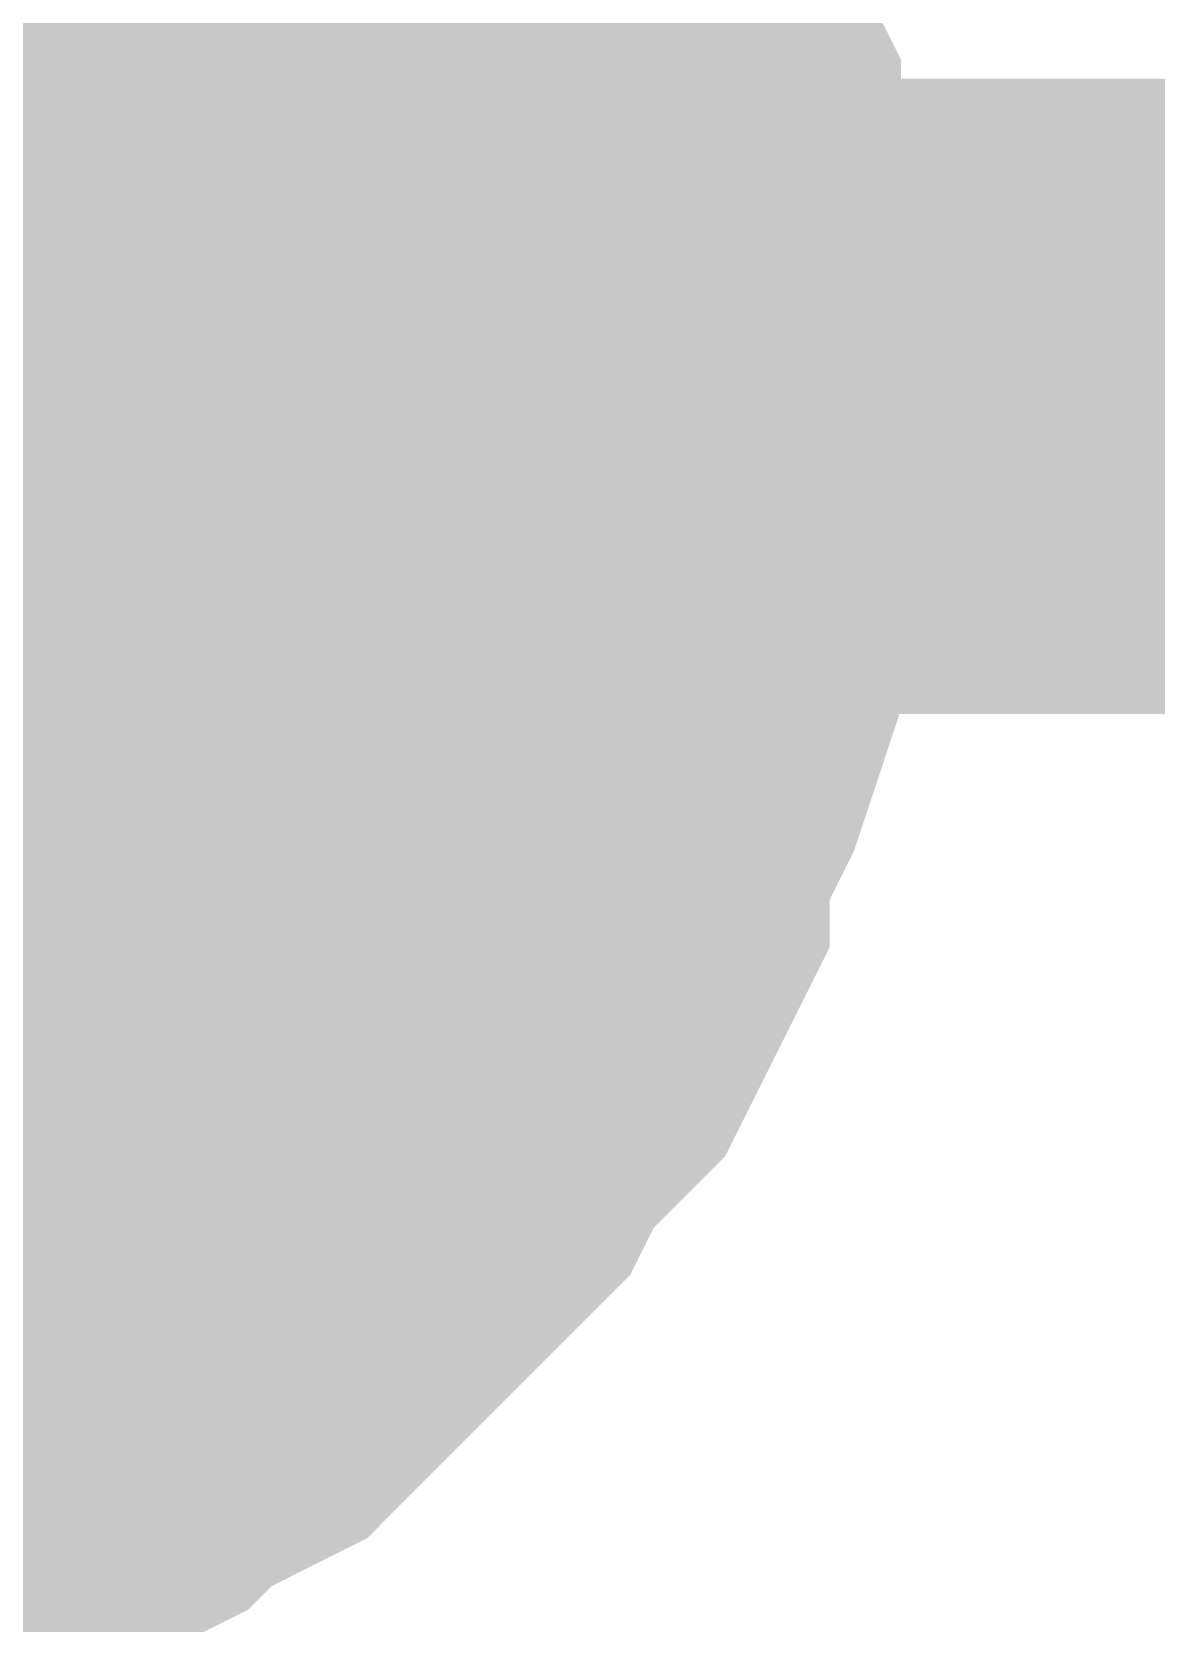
# Model space of a CAD drawing. Header units: inches. Extents: x 0 to 22.3, y 0 to 15.7.
# Drawn here: x 1.10944 to 1.13033, y 4.27749 to 4.30703 of the extents above; entities that cross this region are included whole.
import ezdxf

# ---------------------------------------------------------------- set-up
doc = ezdxf.new("R2010")
doc.units = ezdxf.units.IN
doc.header["$MEASUREMENT"] = 0
doc.layers.add('Sheet', color=255, linetype='Continuous')

msp = doc.modelspace()

# ---------------------------------------------------------------- linework, layer by layer
at = {"layer": 'Sheet'}
msp.add_lwpolyline([(1.09, 4.3, 0.02, 0.02, 1), (1.11, 4.3, 0.02, 0.02, 1)], format="xyseb", close=True, dxfattribs=at)
for points in [[(1.115707, 4.31308, 0.0118, 0.0118, 0), (1.116149, 4.312196, 0.0118, 0.0118, 0), (1.116591, 4.311312, 0.0118, 0.0118, 0), (1.117475, 4.310428, 0.0118, 0.0118, 0), (1.117917, 4.309986, 0.0118, 0.0118, 0), (1.118359, 4.309102, 0.0118, 0.0118, 0), (1.118359, 4.308218, 0.0118, 0.0118, 0), (1.118802, 4.307334, 0.0118, 0.0118, 0), (1.119244, 4.306008, 0.0118, 0.0118, 0), (1.119686, 4.305124, 0.0118, 0.0118, 0), (1.119686, 4.30424, 0.0118, 0.0118, 0), (1.119686, 4.303356, 0.0118, 0.0118, 0), (1.120128, 4.302472, 0.0118, 0.0118, 0), (1.120128, 4.301146, 0.0118, 0.0118, 0), (1.120128, 4.300262, 0.0118, 0.0118, 0)], [(1.115707, 4.31308, 0.0118, 0.0118, 0), (1.116149, 4.312196, 0.0118, 0.0118, 0), (1.116591, 4.311312, 0.0118, 0.0118, 0), (1.117475, 4.310428, 0.0118, 0.0118, 0), (1.117917, 4.309986, 0.0118, 0.0118, 0), (1.118359, 4.309102, 0.0118, 0.0118, 0), (1.118359, 4.308218, 0.0118, 0.0118, 0), (1.118802, 4.307334, 0.0118, 0.0118, 0), (1.119244, 4.306008, 0.0118, 0.0118, 0), (1.119686, 4.305124, 0.0118, 0.0118, 0), (1.119686, 4.30424, 0.0118, 0.0118, 0), (1.119686, 4.303356, 0.0118, 0.0118, 0), (1.120128, 4.302472, 0.0118, 0.0118, 0), (1.120128, 4.301146, 0.0118, 0.0118, 0), (1.120128, 4.300262, 0.0118, 0.0118, 0)], [(1.115707, 4.31308, 0.0118, 0.0118, 0), (1.116149, 4.312196, 0.0118, 0.0118, 0), (1.116591, 4.311312, 0.0118, 0.0118, 0), (1.117475, 4.310428, 0.0118, 0.0118, 0), (1.117917, 4.309986, 0.0118, 0.0118, 0), (1.118359, 4.309102, 0.0118, 0.0118, 0), (1.118359, 4.308218, 0.0118, 0.0118, 0), (1.118802, 4.307334, 0.0118, 0.0118, 0), (1.119244, 4.306008, 0.0118, 0.0118, 0), (1.119686, 4.305124, 0.0118, 0.0118, 0), (1.119686, 4.30424, 0.0118, 0.0118, 0), (1.119686, 4.303356, 0.0118, 0.0118, 0), (1.120128, 4.302472, 0.0118, 0.0118, 0), (1.120128, 4.301146, 0.0118, 0.0118, 0), (1.120128, 4.300262, 0.0118, 0.0118, 0)], [(1.115707, 4.31308, 0.0118, 0.0118, 0), (1.116149, 4.312196, 0.0118, 0.0118, 0), (1.116591, 4.311312, 0.0118, 0.0118, 0), (1.117475, 4.310428, 0.0118, 0.0118, 0), (1.117917, 4.309986, 0.0118, 0.0118, 0), (1.118359, 4.309102, 0.0118, 0.0118, 0), (1.118359, 4.308218, 0.0118, 0.0118, 0), (1.118802, 4.307334, 0.0118, 0.0118, 0), (1.119244, 4.306008, 0.0118, 0.0118, 0), (1.119686, 4.305124, 0.0118, 0.0118, 0), (1.119686, 4.30424, 0.0118, 0.0118, 0), (1.119686, 4.303356, 0.0118, 0.0118, 0), (1.120128, 4.302472, 0.0118, 0.0118, 0), (1.120128, 4.301146, 0.0118, 0.0118, 0), (1.120128, 4.300262, 0.0118, 0.0118, 0)], [(1.115707, 4.31308, 0.0118, 0.0118, 0), (1.116149, 4.312196, 0.0118, 0.0118, 0), (1.116591, 4.311312, 0.0118, 0.0118, 0), (1.117475, 4.310428, 0.0118, 0.0118, 0), (1.117917, 4.309986, 0.0118, 0.0118, 0), (1.118359, 4.309102, 0.0118, 0.0118, 0), (1.118359, 4.308218, 0.0118, 0.0118, 0), (1.118802, 4.307334, 0.0118, 0.0118, 0), (1.119244, 4.306008, 0.0118, 0.0118, 0), (1.119686, 4.305124, 0.0118, 0.0118, 0), (1.119686, 4.30424, 0.0118, 0.0118, 0), (1.119686, 4.303356, 0.0118, 0.0118, 0), (1.120128, 4.302472, 0.0118, 0.0118, 0), (1.120128, 4.301146, 0.0118, 0.0118, 0), (1.120128, 4.300262, 0.0118, 0.0118, 0)], [(1.115707, 4.31308, 0.0118, 0.0118, 0), (1.116149, 4.312196, 0.0118, 0.0118, 0), (1.116591, 4.311312, 0.0118, 0.0118, 0), (1.117475, 4.310428, 0.0118, 0.0118, 0), (1.117917, 4.309986, 0.0118, 0.0118, 0), (1.118359, 4.309102, 0.0118, 0.0118, 0), (1.118359, 4.308218, 0.0118, 0.0118, 0), (1.118802, 4.307334, 0.0118, 0.0118, 0), (1.119244, 4.306008, 0.0118, 0.0118, 0), (1.119686, 4.305124, 0.0118, 0.0118, 0), (1.119686, 4.30424, 0.0118, 0.0118, 0), (1.119686, 4.303356, 0.0118, 0.0118, 0), (1.120128, 4.302472, 0.0118, 0.0118, 0), (1.120128, 4.301146, 0.0118, 0.0118, 0), (1.120128, 4.300262, 0.0118, 0.0118, 0)], [(1.115707, 4.31308, 0.0118, 0.0118, 0), (1.116149, 4.312196, 0.0118, 0.0118, 0), (1.116591, 4.311312, 0.0118, 0.0118, 0), (1.117475, 4.310428, 0.0118, 0.0118, 0), (1.117917, 4.309986, 0.0118, 0.0118, 0), (1.118359, 4.309102, 0.0118, 0.0118, 0), (1.118359, 4.308218, 0.0118, 0.0118, 0), (1.118802, 4.307334, 0.0118, 0.0118, 0), (1.119244, 4.306008, 0.0118, 0.0118, 0), (1.119686, 4.305124, 0.0118, 0.0118, 0), (1.119686, 4.30424, 0.0118, 0.0118, 0), (1.119686, 4.303356, 0.0118, 0.0118, 0), (1.120128, 4.302472, 0.0118, 0.0118, 0), (1.120128, 4.301146, 0.0118, 0.0118, 0), (1.120128, 4.300262, 0.0118, 0.0118, 0)], [(1.118359, 4.309102, 0.0039, 0.0039, 0), (1.118359, 4.308218, 0.0039, 0.0039, 0), (1.118802, 4.307334, 0.0039, 0.0039, 0), (1.119244, 4.306008, 0.0039, 0.0039, 0), (1.119686, 4.305124, 0.0039, 0.0039, 0), (1.119686, 4.30424, 0.0039, 0.0039, 0), (1.119686, 4.303356, 0.0039, 0.0039, 0), (1.120128, 4.302472, 0.0039, 0.0039, 0), (1.120128, 4.301146, 0.0039, 0.0039, 0), (1.120128, 4.300262, 0.0039, 0.0039, 0)], [(1.118359, 4.309102, 0.0039, 0.0039, 0), (1.118359, 4.308218, 0.0039, 0.0039, 0), (1.118802, 4.307334, 0.0039, 0.0039, 0), (1.119244, 4.306008, 0.0039, 0.0039, 0), (1.119686, 4.305124, 0.0039, 0.0039, 0), (1.119686, 4.30424, 0.0039, 0.0039, 0), (1.119686, 4.303356, 0.0039, 0.0039, 0), (1.120128, 4.302472, 0.0039, 0.0039, 0), (1.120128, 4.301146, 0.0039, 0.0039, 0), (1.120128, 4.300262, 0.0039, 0.0039, 0)], [(1.118359, 4.309102, 0.0039, 0.0039, 0), (1.118359, 4.308218, 0.0039, 0.0039, 0), (1.118802, 4.307334, 0.0039, 0.0039, 0), (1.119244, 4.306008, 0.0039, 0.0039, 0), (1.119686, 4.305124, 0.0039, 0.0039, 0), (1.119686, 4.30424, 0.0039, 0.0039, 0), (1.119686, 4.303356, 0.0039, 0.0039, 0), (1.120128, 4.302472, 0.0039, 0.0039, 0), (1.120128, 4.301146, 0.0039, 0.0039, 0), (1.120128, 4.300262, 0.0039, 0.0039, 0)], [(1.118359, 4.309102, 0.0039, 0.0039, 0), (1.118359, 4.308218, 0.0039, 0.0039, 0), (1.118802, 4.307334, 0.0039, 0.0039, 0), (1.119244, 4.306008, 0.0039, 0.0039, 0), (1.119686, 4.305124, 0.0039, 0.0039, 0), (1.119686, 4.30424, 0.0039, 0.0039, 0), (1.119686, 4.303356, 0.0039, 0.0039, 0), (1.120128, 4.302472, 0.0039, 0.0039, 0), (1.120128, 4.301146, 0.0039, 0.0039, 0), (1.120128, 4.300262, 0.0039, 0.0039, 0)], [(1.118359, 4.309102, 0.0039, 0.0039, 0), (1.118359, 4.308218, 0.0039, 0.0039, 0), (1.118802, 4.307334, 0.0039, 0.0039, 0), (1.119244, 4.306008, 0.0039, 0.0039, 0), (1.119686, 4.305124, 0.0039, 0.0039, 0), (1.119686, 4.30424, 0.0039, 0.0039, 0), (1.119686, 4.303356, 0.0039, 0.0039, 0), (1.120128, 4.302472, 0.0039, 0.0039, 0), (1.120128, 4.301146, 0.0039, 0.0039, 0), (1.120128, 4.300262, 0.0039, 0.0039, 0)], [(1.118359, 4.309102, 0.0039, 0.0039, 0), (1.118359, 4.308218, 0.0039, 0.0039, 0), (1.118802, 4.307334, 0.0039, 0.0039, 0), (1.119244, 4.306008, 0.0039, 0.0039, 0), (1.119686, 4.305124, 0.0039, 0.0039, 0), (1.119686, 4.30424, 0.0039, 0.0039, 0), (1.119686, 4.303356, 0.0039, 0.0039, 0), (1.120128, 4.302472, 0.0039, 0.0039, 0), (1.120128, 4.301146, 0.0039, 0.0039, 0), (1.120128, 4.300262, 0.0039, 0.0039, 0)], [(1.118359, 4.309102, 0.0039, 0.0039, 0), (1.118359, 4.308218, 0.0039, 0.0039, 0), (1.118802, 4.307334, 0.0039, 0.0039, 0), (1.119244, 4.306008, 0.0039, 0.0039, 0), (1.119686, 4.305124, 0.0039, 0.0039, 0), (1.119686, 4.30424, 0.0039, 0.0039, 0), (1.119686, 4.303356, 0.0039, 0.0039, 0), (1.120128, 4.302472, 0.0039, 0.0039, 0), (1.120128, 4.301146, 0.0039, 0.0039, 0), (1.120128, 4.300262, 0.0039, 0.0039, 0)], [(8.200272, 3.870191, 0.0118, 0.0118, 0), (8.200272, 3.799913, 0.0118, 0.0118, 0), (7.200379, 3.799913, 0.0118, 0.0118, 0), (6.200044, 3.799913, 0.0118, 0.0118, 0), (5.200151, 3.799913, 0.0118, 0.0118, 0), (4.200258, 3.799913, 0.0118, 0.0118, 0), (3.200365, 3.799913, 0.0118, 0.0118, 0), (2.20003, 3.799913, 0.0118, 0.0118, 0), (1.400381, 3.799913, 0.0118, 0.0118, 0), (1.400381, 4.300262, 0.0118, 0.0118, 0), (1.100236, 4.300262, 0.0118, 0.0118, 0)], [(1.120128, 4.300262, 0.0118, 0.0118, 0), (1.120128, 4.299378, 0.0118, 0.0118, 0), (1.120128, 4.298052, 0.0118, 0.0118, 0), (1.119686, 4.297168, 0.0118, 0.0118, 0), (1.119686, 4.296284, 0.0118, 0.0118, 0), (1.119686, 4.2954, 0.0118, 0.0118, 0), (1.119244, 4.294074, 0.0118, 0.0118, 0), (1.118802, 4.29319, 0.0118, 0.0118, 0), (1.118359, 4.292306, 0.0118, 0.0118, 0), (1.118359, 4.291422, 0.0118, 0.0118, 0), (1.117917, 4.290538, 0.0118, 0.0118, 0), (1.117475, 4.289654, 0.0118, 0.0118, 0), (1.116591, 4.28877, 0.0118, 0.0118, 0), (1.116149, 4.288328, 0.0118, 0.0118, 0), (1.115707, 4.287444, 0.0118, 0.0118, 0), (1.114823, 4.28656, 0.0118, 0.0118, 0), (1.114381, 4.286118, 0.0118, 0.0118, 0), (1.113497, 4.285234, 0.0118, 0.0118, 0), (1.113055, 4.284792, 0.0118, 0.0118, 0), (1.112171, 4.283908, 0.0118, 0.0118, 0), (1.111287, 4.283466, 0.0118, 0.0118, 0), (1.110403, 4.283024, 0.0118, 0.0118, 0), (1.109961, 4.282582, 0.0118, 0.0118, 0), (1.109077, 4.28214, 0.0118, 0.0118, 0), (1.108193, 4.281698, 0.0118, 0.0118, 0), (1.107309, 4.281256, 0.0118, 0.0118, 0), (1.105982, 4.280814, 0.0118, 0.0118, 0), (1.105098, 4.280372, 0.0118, 0.0118, 0), (1.104214, 4.280372, 0.0118, 0.0118, 0), (1.10333, 4.280372, 0.0118, 0.0118, 0)], [(1.120128, 4.300262, 0.0118, 0.0118, 0), (1.120128, 4.299378, 0.0118, 0.0118, 0), (1.120128, 4.298052, 0.0118, 0.0118, 0), (1.119686, 4.297168, 0.0118, 0.0118, 0), (1.119686, 4.296284, 0.0118, 0.0118, 0), (1.119686, 4.2954, 0.0118, 0.0118, 0), (1.119244, 4.294074, 0.0118, 0.0118, 0), (1.118802, 4.29319, 0.0118, 0.0118, 0), (1.118359, 4.292306, 0.0118, 0.0118, 0), (1.118359, 4.291422, 0.0118, 0.0118, 0), (1.117917, 4.290538, 0.0118, 0.0118, 0), (1.117475, 4.289654, 0.0118, 0.0118, 0), (1.116591, 4.28877, 0.0118, 0.0118, 0), (1.116149, 4.288328, 0.0118, 0.0118, 0), (1.115707, 4.287444, 0.0118, 0.0118, 0), (1.114823, 4.28656, 0.0118, 0.0118, 0), (1.114381, 4.286118, 0.0118, 0.0118, 0), (1.113497, 4.285234, 0.0118, 0.0118, 0), (1.113055, 4.284792, 0.0118, 0.0118, 0), (1.112171, 4.283908, 0.0118, 0.0118, 0), (1.111287, 4.283466, 0.0118, 0.0118, 0), (1.110403, 4.283024, 0.0118, 0.0118, 0), (1.109961, 4.282582, 0.0118, 0.0118, 0), (1.109077, 4.28214, 0.0118, 0.0118, 0), (1.108193, 4.281698, 0.0118, 0.0118, 0), (1.107309, 4.281256, 0.0118, 0.0118, 0), (1.105982, 4.280814, 0.0118, 0.0118, 0), (1.105098, 4.280372, 0.0118, 0.0118, 0), (1.104214, 4.280372, 0.0118, 0.0118, 0), (1.10333, 4.280372, 0.0118, 0.0118, 0)], [(1.120128, 4.300262, 0.0118, 0.0118, 0), (1.120128, 4.299378, 0.0118, 0.0118, 0), (1.120128, 4.298052, 0.0118, 0.0118, 0), (1.119686, 4.297168, 0.0118, 0.0118, 0), (1.119686, 4.296284, 0.0118, 0.0118, 0), (1.119686, 4.2954, 0.0118, 0.0118, 0), (1.119244, 4.294074, 0.0118, 0.0118, 0), (1.118802, 4.29319, 0.0118, 0.0118, 0), (1.118359, 4.292306, 0.0118, 0.0118, 0), (1.118359, 4.291422, 0.0118, 0.0118, 0), (1.117917, 4.290538, 0.0118, 0.0118, 0), (1.117475, 4.289654, 0.0118, 0.0118, 0), (1.116591, 4.28877, 0.0118, 0.0118, 0), (1.116149, 4.288328, 0.0118, 0.0118, 0), (1.115707, 4.287444, 0.0118, 0.0118, 0), (1.114823, 4.28656, 0.0118, 0.0118, 0), (1.114381, 4.286118, 0.0118, 0.0118, 0), (1.113497, 4.285234, 0.0118, 0.0118, 0), (1.113055, 4.284792, 0.0118, 0.0118, 0), (1.112171, 4.283908, 0.0118, 0.0118, 0), (1.111287, 4.283466, 0.0118, 0.0118, 0), (1.110403, 4.283024, 0.0118, 0.0118, 0), (1.109961, 4.282582, 0.0118, 0.0118, 0), (1.109077, 4.28214, 0.0118, 0.0118, 0), (1.108193, 4.281698, 0.0118, 0.0118, 0), (1.107309, 4.281256, 0.0118, 0.0118, 0), (1.105982, 4.280814, 0.0118, 0.0118, 0), (1.105098, 4.280372, 0.0118, 0.0118, 0), (1.104214, 4.280372, 0.0118, 0.0118, 0), (1.10333, 4.280372, 0.0118, 0.0118, 0)], [(1.120128, 4.300262, 0.0118, 0.0118, 0), (1.120128, 4.299378, 0.0118, 0.0118, 0), (1.120128, 4.298052, 0.0118, 0.0118, 0), (1.119686, 4.297168, 0.0118, 0.0118, 0), (1.119686, 4.296284, 0.0118, 0.0118, 0), (1.119686, 4.2954, 0.0118, 0.0118, 0), (1.119244, 4.294074, 0.0118, 0.0118, 0), (1.118802, 4.29319, 0.0118, 0.0118, 0), (1.118359, 4.292306, 0.0118, 0.0118, 0), (1.118359, 4.291422, 0.0118, 0.0118, 0), (1.117917, 4.290538, 0.0118, 0.0118, 0), (1.117475, 4.289654, 0.0118, 0.0118, 0), (1.116591, 4.28877, 0.0118, 0.0118, 0), (1.116149, 4.288328, 0.0118, 0.0118, 0), (1.115707, 4.287444, 0.0118, 0.0118, 0), (1.114823, 4.28656, 0.0118, 0.0118, 0), (1.114381, 4.286118, 0.0118, 0.0118, 0), (1.113497, 4.285234, 0.0118, 0.0118, 0), (1.113055, 4.284792, 0.0118, 0.0118, 0), (1.112171, 4.283908, 0.0118, 0.0118, 0), (1.111287, 4.283466, 0.0118, 0.0118, 0), (1.110403, 4.283024, 0.0118, 0.0118, 0), (1.109961, 4.282582, 0.0118, 0.0118, 0), (1.109077, 4.28214, 0.0118, 0.0118, 0), (1.108193, 4.281698, 0.0118, 0.0118, 0), (1.107309, 4.281256, 0.0118, 0.0118, 0), (1.105982, 4.280814, 0.0118, 0.0118, 0), (1.105098, 4.280372, 0.0118, 0.0118, 0), (1.104214, 4.280372, 0.0118, 0.0118, 0), (1.10333, 4.280372, 0.0118, 0.0118, 0)], [(1.120128, 4.300262, 0.0118, 0.0118, 0), (1.120128, 4.299378, 0.0118, 0.0118, 0), (1.120128, 4.298052, 0.0118, 0.0118, 0), (1.119686, 4.297168, 0.0118, 0.0118, 0), (1.119686, 4.296284, 0.0118, 0.0118, 0), (1.119686, 4.2954, 0.0118, 0.0118, 0), (1.119244, 4.294074, 0.0118, 0.0118, 0), (1.118802, 4.29319, 0.0118, 0.0118, 0), (1.118359, 4.292306, 0.0118, 0.0118, 0), (1.118359, 4.291422, 0.0118, 0.0118, 0), (1.117917, 4.290538, 0.0118, 0.0118, 0), (1.117475, 4.289654, 0.0118, 0.0118, 0), (1.116591, 4.28877, 0.0118, 0.0118, 0), (1.116149, 4.288328, 0.0118, 0.0118, 0), (1.115707, 4.287444, 0.0118, 0.0118, 0), (1.114823, 4.28656, 0.0118, 0.0118, 0), (1.114381, 4.286118, 0.0118, 0.0118, 0), (1.113497, 4.285234, 0.0118, 0.0118, 0), (1.113055, 4.284792, 0.0118, 0.0118, 0), (1.112171, 4.283908, 0.0118, 0.0118, 0), (1.111287, 4.283466, 0.0118, 0.0118, 0), (1.110403, 4.283024, 0.0118, 0.0118, 0), (1.109961, 4.282582, 0.0118, 0.0118, 0), (1.109077, 4.28214, 0.0118, 0.0118, 0), (1.108193, 4.281698, 0.0118, 0.0118, 0), (1.107309, 4.281256, 0.0118, 0.0118, 0), (1.105982, 4.280814, 0.0118, 0.0118, 0), (1.105098, 4.280372, 0.0118, 0.0118, 0), (1.104214, 4.280372, 0.0118, 0.0118, 0), (1.10333, 4.280372, 0.0118, 0.0118, 0)], [(1.120128, 4.300262, 0.0118, 0.0118, 0), (1.120128, 4.299378, 0.0118, 0.0118, 0), (1.120128, 4.298052, 0.0118, 0.0118, 0), (1.119686, 4.297168, 0.0118, 0.0118, 0), (1.119686, 4.296284, 0.0118, 0.0118, 0), (1.119686, 4.2954, 0.0118, 0.0118, 0), (1.119244, 4.294074, 0.0118, 0.0118, 0), (1.118802, 4.29319, 0.0118, 0.0118, 0), (1.118359, 4.292306, 0.0118, 0.0118, 0), (1.118359, 4.291422, 0.0118, 0.0118, 0), (1.117917, 4.290538, 0.0118, 0.0118, 0), (1.117475, 4.289654, 0.0118, 0.0118, 0), (1.116591, 4.28877, 0.0118, 0.0118, 0), (1.116149, 4.288328, 0.0118, 0.0118, 0), (1.115707, 4.287444, 0.0118, 0.0118, 0), (1.114823, 4.28656, 0.0118, 0.0118, 0), (1.114381, 4.286118, 0.0118, 0.0118, 0), (1.113497, 4.285234, 0.0118, 0.0118, 0), (1.113055, 4.284792, 0.0118, 0.0118, 0), (1.112171, 4.283908, 0.0118, 0.0118, 0), (1.111287, 4.283466, 0.0118, 0.0118, 0), (1.110403, 4.283024, 0.0118, 0.0118, 0), (1.109961, 4.282582, 0.0118, 0.0118, 0), (1.109077, 4.28214, 0.0118, 0.0118, 0), (1.108193, 4.281698, 0.0118, 0.0118, 0), (1.107309, 4.281256, 0.0118, 0.0118, 0), (1.105982, 4.280814, 0.0118, 0.0118, 0), (1.105098, 4.280372, 0.0118, 0.0118, 0), (1.104214, 4.280372, 0.0118, 0.0118, 0), (1.10333, 4.280372, 0.0118, 0.0118, 0)], [(1.120128, 4.300262, 0.0118, 0.0118, 0), (1.120128, 4.299378, 0.0118, 0.0118, 0), (1.120128, 4.298052, 0.0118, 0.0118, 0), (1.119686, 4.297168, 0.0118, 0.0118, 0), (1.119686, 4.296284, 0.0118, 0.0118, 0), (1.119686, 4.2954, 0.0118, 0.0118, 0), (1.119244, 4.294074, 0.0118, 0.0118, 0), (1.118802, 4.29319, 0.0118, 0.0118, 0), (1.118359, 4.292306, 0.0118, 0.0118, 0), (1.118359, 4.291422, 0.0118, 0.0118, 0), (1.117917, 4.290538, 0.0118, 0.0118, 0), (1.117475, 4.289654, 0.0118, 0.0118, 0), (1.116591, 4.28877, 0.0118, 0.0118, 0), (1.116149, 4.288328, 0.0118, 0.0118, 0), (1.115707, 4.287444, 0.0118, 0.0118, 0), (1.114823, 4.28656, 0.0118, 0.0118, 0), (1.114381, 4.286118, 0.0118, 0.0118, 0), (1.113497, 4.285234, 0.0118, 0.0118, 0), (1.113055, 4.284792, 0.0118, 0.0118, 0), (1.112171, 4.283908, 0.0118, 0.0118, 0), (1.111287, 4.283466, 0.0118, 0.0118, 0), (1.110403, 4.283024, 0.0118, 0.0118, 0), (1.109961, 4.282582, 0.0118, 0.0118, 0), (1.109077, 4.28214, 0.0118, 0.0118, 0), (1.108193, 4.281698, 0.0118, 0.0118, 0), (1.107309, 4.281256, 0.0118, 0.0118, 0), (1.105982, 4.280814, 0.0118, 0.0118, 0), (1.105098, 4.280372, 0.0118, 0.0118, 0), (1.104214, 4.280372, 0.0118, 0.0118, 0), (1.10333, 4.280372, 0.0118, 0.0118, 0)], [(1.120128, 4.300262, 0.0118, 0.0118, 0), (1.120128, 4.300262, 0.0118, 0.0118, 0), (1.120128, 4.300262, 0.0118, 0.0118, 0), (1.120128, 4.300262, 0.0118, 0.0118, 0), (1.120128, 4.300262, 0.0118, 0.0118, 0), (1.120128, 4.300262, 0.0118, 0.0118, 0), (1.120128, 4.300262, 0.0118, 0.0118, 0), (1.120128, 4.300262, 0.0118, 0.0118, 0), (1.120128, 4.300262, 0.0118, 0.0118, 0), (1.120128, 4.300262, 0.0118, 0.0118, 0), (1.120128, 4.300262, 0.0118, 0.0118, 0), (1.120128, 4.300262, 0.0118, 0.0118, 0), (1.120128, 4.300262, 0.0118, 0.0118, 0), (1.120128, 4.300262, 0.0118, 0.0118, 0), (1.120128, 4.300262, 0.0118, 0.0118, 0), (1.120128, 4.300262, 0.0118, 0.0118, 0), (1.120128, 4.300262, 0.0118, 0.0118, 0), (1.120128, 4.300262, 0.0118, 0.0118, 0), (1.120128, 4.300262, 0.0118, 0.0118, 0), (1.120128, 4.300262, 0.0118, 0.0118, 0), (1.120128, 4.300262, 0.0118, 0.0118, 0), (1.120128, 4.300262, 0.0118, 0.0118, 0), (1.120128, 4.300262, 0.0118, 0.0118, 0), (1.120128, 4.300262, 0.0118, 0.0118, 0), (1.120128, 4.300262, 0.0118, 0.0118, 0), (1.120128, 4.300262, 0.0118, 0.0118, 0), (1.120128, 4.300262, 0.0118, 0.0118, 0), (1.120128, 4.300262, 0.0118, 0.0118, 0), (1.120128, 4.300262, 0.0118, 0.0118, 0), (1.120128, 4.300262, 0.0118, 0.0118, 0), (1.120128, 4.300262, 0.0118, 0.0118, 0), (1.120128, 4.300262, 0.0118, 0.0118, 0), (1.120128, 4.300262, 0.0118, 0.0118, 0)], [(1.120128, 4.300262, 0.0118, 0.0118, 0), (1.120128, 4.300262, 0.0118, 0.0118, 0)], [(1.120128, 4.300262, 0.0118, 0.0118, 0), (1.120128, 4.300262, 0.0118, 0.0118, 0), (1.120128, 4.300262, 0.0118, 0.0118, 0), (1.120128, 4.300262, 0.0118, 0.0118, 0), (1.120128, 4.300262, 0.0118, 0.0118, 0), (1.120128, 4.300262, 0.0118, 0.0118, 0), (1.120128, 4.300262, 0.0118, 0.0118, 0), (1.120128, 4.300262, 0.0118, 0.0118, 0), (1.120128, 4.300262, 0.0118, 0.0118, 0), (1.120128, 4.300262, 0.0118, 0.0118, 0), (1.120128, 4.300262, 0.0118, 0.0118, 0), (1.120128, 4.300262, 0.0118, 0.0118, 0), (1.120128, 4.300262, 0.0118, 0.0118, 0), (1.120128, 4.300262, 0.0118, 0.0118, 0), (1.120128, 4.300262, 0.0118, 0.0118, 0), (1.120128, 4.300262, 0.0118, 0.0118, 0), (1.120128, 4.300262, 0.0118, 0.0118, 0), (1.120128, 4.300262, 0.0118, 0.0118, 0), (1.120128, 4.300262, 0.0118, 0.0118, 0), (1.120128, 4.300262, 0.0118, 0.0118, 0), (1.120128, 4.300262, 0.0118, 0.0118, 0), (1.120128, 4.300262, 0.0118, 0.0118, 0), (1.120128, 4.300262, 0.0118, 0.0118, 0), (1.120128, 4.300262, 0.0118, 0.0118, 0), (1.120128, 4.300262, 0.0118, 0.0118, 0), (1.120128, 4.300262, 0.0118, 0.0118, 0), (1.120128, 4.300262, 0.0118, 0.0118, 0), (1.120128, 4.300262, 0.0118, 0.0118, 0), (1.120128, 4.300262, 0.0118, 0.0118, 0), (1.120128, 4.300262, 0.0118, 0.0118, 0), (1.120128, 4.300262, 0.0118, 0.0118, 0), (1.120128, 4.300262, 0.0118, 0.0118, 0), (1.120128, 4.300262, 0.0118, 0.0118, 0)], [(1.120128, 4.300262, 0.0118, 0.0118, 0), (1.120128, 4.300262, 0.0118, 0.0118, 0)], [(1.120128, 4.300262, 0.0118, 0.0118, 0), (1.120128, 4.300262, 0.0118, 0.0118, 0), (1.120128, 4.300262, 0.0118, 0.0118, 0), (1.120128, 4.300262, 0.0118, 0.0118, 0), (1.120128, 4.300262, 0.0118, 0.0118, 0), (1.120128, 4.300262, 0.0118, 0.0118, 0), (1.120128, 4.300262, 0.0118, 0.0118, 0), (1.120128, 4.300262, 0.0118, 0.0118, 0), (1.120128, 4.300262, 0.0118, 0.0118, 0), (1.120128, 4.300262, 0.0118, 0.0118, 0), (1.120128, 4.300262, 0.0118, 0.0118, 0), (1.120128, 4.300262, 0.0118, 0.0118, 0), (1.120128, 4.300262, 0.0118, 0.0118, 0), (1.120128, 4.300262, 0.0118, 0.0118, 0), (1.120128, 4.300262, 0.0118, 0.0118, 0), (1.120128, 4.300262, 0.0118, 0.0118, 0), (1.120128, 4.300262, 0.0118, 0.0118, 0), (1.120128, 4.300262, 0.0118, 0.0118, 0), (1.120128, 4.300262, 0.0118, 0.0118, 0), (1.120128, 4.300262, 0.0118, 0.0118, 0), (1.120128, 4.300262, 0.0118, 0.0118, 0), (1.120128, 4.300262, 0.0118, 0.0118, 0), (1.120128, 4.300262, 0.0118, 0.0118, 0), (1.120128, 4.300262, 0.0118, 0.0118, 0), (1.120128, 4.300262, 0.0118, 0.0118, 0), (1.120128, 4.300262, 0.0118, 0.0118, 0), (1.120128, 4.300262, 0.0118, 0.0118, 0), (1.120128, 4.300262, 0.0118, 0.0118, 0), (1.120128, 4.300262, 0.0118, 0.0118, 0), (1.120128, 4.300262, 0.0118, 0.0118, 0), (1.120128, 4.300262, 0.0118, 0.0118, 0), (1.120128, 4.300262, 0.0118, 0.0118, 0), (1.120128, 4.300262, 0.0118, 0.0118, 0)], [(1.120128, 4.300262, 0.0118, 0.0118, 0), (1.120128, 4.300262, 0.0118, 0.0118, 0)], [(1.120128, 4.300262, 0.0118, 0.0118, 0), (1.120128, 4.300262, 0.0118, 0.0118, 0), (1.120128, 4.300262, 0.0118, 0.0118, 0), (1.120128, 4.300262, 0.0118, 0.0118, 0), (1.120128, 4.300262, 0.0118, 0.0118, 0), (1.120128, 4.300262, 0.0118, 0.0118, 0), (1.120128, 4.300262, 0.0118, 0.0118, 0), (1.120128, 4.300262, 0.0118, 0.0118, 0), (1.120128, 4.300262, 0.0118, 0.0118, 0), (1.120128, 4.300262, 0.0118, 0.0118, 0), (1.120128, 4.300262, 0.0118, 0.0118, 0), (1.120128, 4.300262, 0.0118, 0.0118, 0), (1.120128, 4.300262, 0.0118, 0.0118, 0), (1.120128, 4.300262, 0.0118, 0.0118, 0), (1.120128, 4.300262, 0.0118, 0.0118, 0), (1.120128, 4.300262, 0.0118, 0.0118, 0), (1.120128, 4.300262, 0.0118, 0.0118, 0), (1.120128, 4.300262, 0.0118, 0.0118, 0), (1.120128, 4.300262, 0.0118, 0.0118, 0), (1.120128, 4.300262, 0.0118, 0.0118, 0), (1.120128, 4.300262, 0.0118, 0.0118, 0), (1.120128, 4.300262, 0.0118, 0.0118, 0), (1.120128, 4.300262, 0.0118, 0.0118, 0), (1.120128, 4.300262, 0.0118, 0.0118, 0), (1.120128, 4.300262, 0.0118, 0.0118, 0), (1.120128, 4.300262, 0.0118, 0.0118, 0), (1.120128, 4.300262, 0.0118, 0.0118, 0), (1.120128, 4.300262, 0.0118, 0.0118, 0), (1.120128, 4.300262, 0.0118, 0.0118, 0), (1.120128, 4.300262, 0.0118, 0.0118, 0), (1.120128, 4.300262, 0.0118, 0.0118, 0), (1.120128, 4.300262, 0.0118, 0.0118, 0), (1.120128, 4.300262, 0.0118, 0.0118, 0)], [(1.120128, 4.300262, 0.0118, 0.0118, 0), (1.120128, 4.300262, 0.0118, 0.0118, 0)], [(1.120128, 4.300262, 0.0118, 0.0118, 0), (1.120128, 4.300262, 0.0118, 0.0118, 0), (1.120128, 4.300262, 0.0118, 0.0118, 0), (1.120128, 4.300262, 0.0118, 0.0118, 0), (1.120128, 4.300262, 0.0118, 0.0118, 0), (1.120128, 4.300262, 0.0118, 0.0118, 0), (1.120128, 4.300262, 0.0118, 0.0118, 0), (1.120128, 4.300262, 0.0118, 0.0118, 0), (1.120128, 4.300262, 0.0118, 0.0118, 0), (1.120128, 4.300262, 0.0118, 0.0118, 0), (1.120128, 4.300262, 0.0118, 0.0118, 0), (1.120128, 4.300262, 0.0118, 0.0118, 0), (1.120128, 4.300262, 0.0118, 0.0118, 0), (1.120128, 4.300262, 0.0118, 0.0118, 0), (1.120128, 4.300262, 0.0118, 0.0118, 0), (1.120128, 4.300262, 0.0118, 0.0118, 0), (1.120128, 4.300262, 0.0118, 0.0118, 0), (1.120128, 4.300262, 0.0118, 0.0118, 0), (1.120128, 4.300262, 0.0118, 0.0118, 0), (1.120128, 4.300262, 0.0118, 0.0118, 0), (1.120128, 4.300262, 0.0118, 0.0118, 0), (1.120128, 4.300262, 0.0118, 0.0118, 0), (1.120128, 4.300262, 0.0118, 0.0118, 0), (1.120128, 4.300262, 0.0118, 0.0118, 0), (1.120128, 4.300262, 0.0118, 0.0118, 0), (1.120128, 4.300262, 0.0118, 0.0118, 0), (1.120128, 4.300262, 0.0118, 0.0118, 0), (1.120128, 4.300262, 0.0118, 0.0118, 0), (1.120128, 4.300262, 0.0118, 0.0118, 0), (1.120128, 4.300262, 0.0118, 0.0118, 0), (1.120128, 4.300262, 0.0118, 0.0118, 0), (1.120128, 4.300262, 0.0118, 0.0118, 0), (1.120128, 4.300262, 0.0118, 0.0118, 0)], [(1.120128, 4.300262, 0.0118, 0.0118, 0), (1.120128, 4.300262, 0.0118, 0.0118, 0)], [(1.120128, 4.300262, 0.0118, 0.0118, 0), (1.120128, 4.300262, 0.0118, 0.0118, 0), (1.120128, 4.300262, 0.0118, 0.0118, 0), (1.120128, 4.300262, 0.0118, 0.0118, 0), (1.120128, 4.300262, 0.0118, 0.0118, 0), (1.120128, 4.300262, 0.0118, 0.0118, 0), (1.120128, 4.300262, 0.0118, 0.0118, 0), (1.120128, 4.300262, 0.0118, 0.0118, 0), (1.120128, 4.300262, 0.0118, 0.0118, 0), (1.120128, 4.300262, 0.0118, 0.0118, 0), (1.120128, 4.300262, 0.0118, 0.0118, 0), (1.120128, 4.300262, 0.0118, 0.0118, 0), (1.120128, 4.300262, 0.0118, 0.0118, 0), (1.120128, 4.300262, 0.0118, 0.0118, 0), (1.120128, 4.300262, 0.0118, 0.0118, 0), (1.120128, 4.300262, 0.0118, 0.0118, 0), (1.120128, 4.300262, 0.0118, 0.0118, 0), (1.120128, 4.300262, 0.0118, 0.0118, 0), (1.120128, 4.300262, 0.0118, 0.0118, 0), (1.120128, 4.300262, 0.0118, 0.0118, 0), (1.120128, 4.300262, 0.0118, 0.0118, 0), (1.120128, 4.300262, 0.0118, 0.0118, 0), (1.120128, 4.300262, 0.0118, 0.0118, 0), (1.120128, 4.300262, 0.0118, 0.0118, 0), (1.120128, 4.300262, 0.0118, 0.0118, 0), (1.120128, 4.300262, 0.0118, 0.0118, 0), (1.120128, 4.300262, 0.0118, 0.0118, 0), (1.120128, 4.300262, 0.0118, 0.0118, 0), (1.120128, 4.300262, 0.0118, 0.0118, 0), (1.120128, 4.300262, 0.0118, 0.0118, 0), (1.120128, 4.300262, 0.0118, 0.0118, 0), (1.120128, 4.300262, 0.0118, 0.0118, 0), (1.120128, 4.300262, 0.0118, 0.0118, 0)], [(1.120128, 4.300262, 0.0118, 0.0118, 0), (1.120128, 4.300262, 0.0118, 0.0118, 0)], [(1.120128, 4.300262, 0.0118, 0.0118, 0), (1.120128, 4.300262, 0.0118, 0.0118, 0), (1.120128, 4.300262, 0.0118, 0.0118, 0), (1.120128, 4.300262, 0.0118, 0.0118, 0), (1.120128, 4.300262, 0.0118, 0.0118, 0), (1.120128, 4.300262, 0.0118, 0.0118, 0), (1.120128, 4.300262, 0.0118, 0.0118, 0), (1.120128, 4.300262, 0.0118, 0.0118, 0), (1.120128, 4.300262, 0.0118, 0.0118, 0), (1.120128, 4.300262, 0.0118, 0.0118, 0), (1.120128, 4.300262, 0.0118, 0.0118, 0), (1.120128, 4.300262, 0.0118, 0.0118, 0), (1.120128, 4.300262, 0.0118, 0.0118, 0), (1.120128, 4.300262, 0.0118, 0.0118, 0), (1.120128, 4.300262, 0.0118, 0.0118, 0), (1.120128, 4.300262, 0.0118, 0.0118, 0), (1.120128, 4.300262, 0.0118, 0.0118, 0), (1.120128, 4.300262, 0.0118, 0.0118, 0), (1.120128, 4.300262, 0.0118, 0.0118, 0), (1.120128, 4.300262, 0.0118, 0.0118, 0), (1.120128, 4.300262, 0.0118, 0.0118, 0), (1.120128, 4.300262, 0.0118, 0.0118, 0), (1.120128, 4.300262, 0.0118, 0.0118, 0), (1.120128, 4.300262, 0.0118, 0.0118, 0), (1.120128, 4.300262, 0.0118, 0.0118, 0), (1.120128, 4.300262, 0.0118, 0.0118, 0), (1.120128, 4.300262, 0.0118, 0.0118, 0), (1.120128, 4.300262, 0.0118, 0.0118, 0), (1.120128, 4.300262, 0.0118, 0.0118, 0), (1.120128, 4.300262, 0.0118, 0.0118, 0), (1.120128, 4.300262, 0.0118, 0.0118, 0), (1.120128, 4.300262, 0.0118, 0.0118, 0), (1.120128, 4.300262, 0.0118, 0.0118, 0)], [(1.120128, 4.300262, 0.0118, 0.0118, 0), (1.120128, 4.300262, 0.0118, 0.0118, 0)], [(1.120128, 4.300262, 0.0039, 0.0039, 0), (1.120128, 4.299378, 0.0039, 0.0039, 0), (1.120128, 4.298052, 0.0039, 0.0039, 0), (1.119686, 4.297168, 0.0039, 0.0039, 0), (1.119686, 4.296284, 0.0039, 0.0039, 0), (1.119686, 4.2954, 0.0039, 0.0039, 0), (1.119244, 4.294074, 0.0039, 0.0039, 0), (1.118802, 4.29319, 0.0039, 0.0039, 0), (1.118359, 4.292306, 0.0039, 0.0039, 0), (1.118359, 4.291422, 0.0039, 0.0039, 0), (1.117917, 4.290538, 0.0039, 0.0039, 0), (1.117475, 4.289654, 0.0039, 0.0039, 0), (1.116591, 4.28877, 0.0039, 0.0039, 0), (1.116149, 4.288328, 0.0039, 0.0039, 0), (1.115707, 4.287444, 0.0039, 0.0039, 0), (1.114823, 4.28656, 0.0039, 0.0039, 0), (1.114381, 4.286118, 0.0039, 0.0039, 0), (1.113497, 4.285234, 0.0039, 0.0039, 0), (1.113055, 4.284792, 0.0039, 0.0039, 0), (1.112171, 4.283908, 0.0039, 0.0039, 0), (1.111287, 4.283466, 0.0039, 0.0039, 0), (1.110403, 4.283024, 0.0039, 0.0039, 0), (1.109961, 4.282582, 0.0039, 0.0039, 0), (1.109077, 4.28214, 0.0039, 0.0039, 0), (1.108193, 4.281698, 0.0039, 0.0039, 0), (1.107309, 4.281256, 0.0039, 0.0039, 0)], [(1.120128, 4.300262, 0.0039, 0.0039, 0), (1.120128, 4.299378, 0.0039, 0.0039, 0), (1.120128, 4.298052, 0.0039, 0.0039, 0), (1.119686, 4.297168, 0.0039, 0.0039, 0), (1.119686, 4.296284, 0.0039, 0.0039, 0), (1.119686, 4.2954, 0.0039, 0.0039, 0), (1.119244, 4.294074, 0.0039, 0.0039, 0), (1.118802, 4.29319, 0.0039, 0.0039, 0), (1.118359, 4.292306, 0.0039, 0.0039, 0), (1.118359, 4.291422, 0.0039, 0.0039, 0), (1.117917, 4.290538, 0.0039, 0.0039, 0), (1.117475, 4.289654, 0.0039, 0.0039, 0), (1.116591, 4.28877, 0.0039, 0.0039, 0), (1.116149, 4.288328, 0.0039, 0.0039, 0), (1.115707, 4.287444, 0.0039, 0.0039, 0), (1.114823, 4.28656, 0.0039, 0.0039, 0), (1.114381, 4.286118, 0.0039, 0.0039, 0), (1.113497, 4.285234, 0.0039, 0.0039, 0), (1.113055, 4.284792, 0.0039, 0.0039, 0), (1.112171, 4.283908, 0.0039, 0.0039, 0), (1.111287, 4.283466, 0.0039, 0.0039, 0), (1.110403, 4.283024, 0.0039, 0.0039, 0), (1.109961, 4.282582, 0.0039, 0.0039, 0), (1.109077, 4.28214, 0.0039, 0.0039, 0), (1.108193, 4.281698, 0.0039, 0.0039, 0), (1.107309, 4.281256, 0.0039, 0.0039, 0)], [(1.120128, 4.300262, 0.0039, 0.0039, 0), (1.120128, 4.299378, 0.0039, 0.0039, 0), (1.120128, 4.298052, 0.0039, 0.0039, 0), (1.119686, 4.297168, 0.0039, 0.0039, 0), (1.119686, 4.296284, 0.0039, 0.0039, 0), (1.119686, 4.2954, 0.0039, 0.0039, 0), (1.119244, 4.294074, 0.0039, 0.0039, 0), (1.118802, 4.29319, 0.0039, 0.0039, 0), (1.118359, 4.292306, 0.0039, 0.0039, 0), (1.118359, 4.291422, 0.0039, 0.0039, 0), (1.117917, 4.290538, 0.0039, 0.0039, 0), (1.117475, 4.289654, 0.0039, 0.0039, 0), (1.116591, 4.28877, 0.0039, 0.0039, 0), (1.116149, 4.288328, 0.0039, 0.0039, 0), (1.115707, 4.287444, 0.0039, 0.0039, 0), (1.114823, 4.28656, 0.0039, 0.0039, 0), (1.114381, 4.286118, 0.0039, 0.0039, 0), (1.113497, 4.285234, 0.0039, 0.0039, 0), (1.113055, 4.284792, 0.0039, 0.0039, 0), (1.112171, 4.283908, 0.0039, 0.0039, 0), (1.111287, 4.283466, 0.0039, 0.0039, 0), (1.110403, 4.283024, 0.0039, 0.0039, 0), (1.109961, 4.282582, 0.0039, 0.0039, 0), (1.109077, 4.28214, 0.0039, 0.0039, 0), (1.108193, 4.281698, 0.0039, 0.0039, 0), (1.107309, 4.281256, 0.0039, 0.0039, 0)], [(1.120128, 4.300262, 0.0039, 0.0039, 0), (1.120128, 4.299378, 0.0039, 0.0039, 0), (1.120128, 4.298052, 0.0039, 0.0039, 0), (1.119686, 4.297168, 0.0039, 0.0039, 0), (1.119686, 4.296284, 0.0039, 0.0039, 0), (1.119686, 4.2954, 0.0039, 0.0039, 0), (1.119244, 4.294074, 0.0039, 0.0039, 0), (1.118802, 4.29319, 0.0039, 0.0039, 0), (1.118359, 4.292306, 0.0039, 0.0039, 0), (1.118359, 4.291422, 0.0039, 0.0039, 0), (1.117917, 4.290538, 0.0039, 0.0039, 0), (1.117475, 4.289654, 0.0039, 0.0039, 0), (1.116591, 4.28877, 0.0039, 0.0039, 0), (1.116149, 4.288328, 0.0039, 0.0039, 0), (1.115707, 4.287444, 0.0039, 0.0039, 0), (1.114823, 4.28656, 0.0039, 0.0039, 0), (1.114381, 4.286118, 0.0039, 0.0039, 0), (1.113497, 4.285234, 0.0039, 0.0039, 0), (1.113055, 4.284792, 0.0039, 0.0039, 0), (1.112171, 4.283908, 0.0039, 0.0039, 0), (1.111287, 4.283466, 0.0039, 0.0039, 0), (1.110403, 4.283024, 0.0039, 0.0039, 0), (1.109961, 4.282582, 0.0039, 0.0039, 0), (1.109077, 4.28214, 0.0039, 0.0039, 0), (1.108193, 4.281698, 0.0039, 0.0039, 0), (1.107309, 4.281256, 0.0039, 0.0039, 0)], [(1.120128, 4.300262, 0.0039, 0.0039, 0), (1.120128, 4.299378, 0.0039, 0.0039, 0), (1.120128, 4.298052, 0.0039, 0.0039, 0), (1.119686, 4.297168, 0.0039, 0.0039, 0), (1.119686, 4.296284, 0.0039, 0.0039, 0), (1.119686, 4.2954, 0.0039, 0.0039, 0), (1.119244, 4.294074, 0.0039, 0.0039, 0), (1.118802, 4.29319, 0.0039, 0.0039, 0), (1.118359, 4.292306, 0.0039, 0.0039, 0), (1.118359, 4.291422, 0.0039, 0.0039, 0), (1.117917, 4.290538, 0.0039, 0.0039, 0), (1.117475, 4.289654, 0.0039, 0.0039, 0), (1.116591, 4.28877, 0.0039, 0.0039, 0), (1.116149, 4.288328, 0.0039, 0.0039, 0), (1.115707, 4.287444, 0.0039, 0.0039, 0), (1.114823, 4.28656, 0.0039, 0.0039, 0), (1.114381, 4.286118, 0.0039, 0.0039, 0), (1.113497, 4.285234, 0.0039, 0.0039, 0), (1.113055, 4.284792, 0.0039, 0.0039, 0), (1.112171, 4.283908, 0.0039, 0.0039, 0), (1.111287, 4.283466, 0.0039, 0.0039, 0), (1.110403, 4.283024, 0.0039, 0.0039, 0), (1.109961, 4.282582, 0.0039, 0.0039, 0), (1.109077, 4.28214, 0.0039, 0.0039, 0), (1.108193, 4.281698, 0.0039, 0.0039, 0), (1.107309, 4.281256, 0.0039, 0.0039, 0)], [(1.120128, 4.300262, 0.0039, 0.0039, 0), (1.120128, 4.299378, 0.0039, 0.0039, 0), (1.120128, 4.298052, 0.0039, 0.0039, 0), (1.119686, 4.297168, 0.0039, 0.0039, 0), (1.119686, 4.296284, 0.0039, 0.0039, 0), (1.119686, 4.2954, 0.0039, 0.0039, 0), (1.119244, 4.294074, 0.0039, 0.0039, 0), (1.118802, 4.29319, 0.0039, 0.0039, 0), (1.118359, 4.292306, 0.0039, 0.0039, 0), (1.118359, 4.291422, 0.0039, 0.0039, 0), (1.117917, 4.290538, 0.0039, 0.0039, 0), (1.117475, 4.289654, 0.0039, 0.0039, 0), (1.116591, 4.28877, 0.0039, 0.0039, 0), (1.116149, 4.288328, 0.0039, 0.0039, 0), (1.115707, 4.287444, 0.0039, 0.0039, 0), (1.114823, 4.28656, 0.0039, 0.0039, 0), (1.114381, 4.286118, 0.0039, 0.0039, 0), (1.113497, 4.285234, 0.0039, 0.0039, 0), (1.113055, 4.284792, 0.0039, 0.0039, 0), (1.112171, 4.283908, 0.0039, 0.0039, 0), (1.111287, 4.283466, 0.0039, 0.0039, 0), (1.110403, 4.283024, 0.0039, 0.0039, 0), (1.109961, 4.282582, 0.0039, 0.0039, 0), (1.109077, 4.28214, 0.0039, 0.0039, 0), (1.108193, 4.281698, 0.0039, 0.0039, 0), (1.107309, 4.281256, 0.0039, 0.0039, 0)], [(1.120128, 4.300262, 0.0039, 0.0039, 0), (1.120128, 4.299378, 0.0039, 0.0039, 0), (1.120128, 4.298052, 0.0039, 0.0039, 0), (1.119686, 4.297168, 0.0039, 0.0039, 0), (1.119686, 4.296284, 0.0039, 0.0039, 0), (1.119686, 4.2954, 0.0039, 0.0039, 0), (1.119244, 4.294074, 0.0039, 0.0039, 0), (1.118802, 4.29319, 0.0039, 0.0039, 0), (1.118359, 4.292306, 0.0039, 0.0039, 0), (1.118359, 4.291422, 0.0039, 0.0039, 0), (1.117917, 4.290538, 0.0039, 0.0039, 0), (1.117475, 4.289654, 0.0039, 0.0039, 0), (1.116591, 4.28877, 0.0039, 0.0039, 0), (1.116149, 4.288328, 0.0039, 0.0039, 0), (1.115707, 4.287444, 0.0039, 0.0039, 0), (1.114823, 4.28656, 0.0039, 0.0039, 0), (1.114381, 4.286118, 0.0039, 0.0039, 0), (1.113497, 4.285234, 0.0039, 0.0039, 0), (1.113055, 4.284792, 0.0039, 0.0039, 0), (1.112171, 4.283908, 0.0039, 0.0039, 0), (1.111287, 4.283466, 0.0039, 0.0039, 0), (1.110403, 4.283024, 0.0039, 0.0039, 0), (1.109961, 4.282582, 0.0039, 0.0039, 0), (1.109077, 4.28214, 0.0039, 0.0039, 0), (1.108193, 4.281698, 0.0039, 0.0039, 0), (1.107309, 4.281256, 0.0039, 0.0039, 0)], [(1.120128, 4.300262, 0.0039, 0.0039, 0), (1.120128, 4.300262, 0.0039, 0.0039, 0), (1.120128, 4.300262, 0.0039, 0.0039, 0), (1.120128, 4.300262, 0.0039, 0.0039, 0), (1.120128, 4.300262, 0.0039, 0.0039, 0), (1.120128, 4.300262, 0.0039, 0.0039, 0), (1.120128, 4.300262, 0.0039, 0.0039, 0), (1.120128, 4.300262, 0.0039, 0.0039, 0), (1.120128, 4.300262, 0.0039, 0.0039, 0), (1.120128, 4.300262, 0.0039, 0.0039, 0), (1.120128, 4.300262, 0.0039, 0.0039, 0), (1.120128, 4.300262, 0.0039, 0.0039, 0), (1.120128, 4.300262, 0.0039, 0.0039, 0), (1.120128, 4.300262, 0.0039, 0.0039, 0), (1.120128, 4.300262, 0.0039, 0.0039, 0), (1.120128, 4.300262, 0.0039, 0.0039, 0), (1.120128, 4.300262, 0.0039, 0.0039, 0), (1.120128, 4.300262, 0.0039, 0.0039, 0), (1.120128, 4.300262, 0.0039, 0.0039, 0), (1.120128, 4.300262, 0.0039, 0.0039, 0), (1.120128, 4.300262, 0.0039, 0.0039, 0), (1.120128, 4.300262, 0.0039, 0.0039, 0), (1.120128, 4.300262, 0.0039, 0.0039, 0), (1.120128, 4.300262, 0.0039, 0.0039, 0), (1.120128, 4.300262, 0.0039, 0.0039, 0), (1.120128, 4.300262, 0.0039, 0.0039, 0), (1.120128, 4.300262, 0.0039, 0.0039, 0), (1.120128, 4.300262, 0.0039, 0.0039, 0), (1.120128, 4.300262, 0.0039, 0.0039, 0), (1.120128, 4.300262, 0.0039, 0.0039, 0), (1.120128, 4.300262, 0.0039, 0.0039, 0), (1.120128, 4.300262, 0.0039, 0.0039, 0), (1.120128, 4.300262, 0.0039, 0.0039, 0)], [(1.120128, 4.300262, 0.0039, 0.0039, 0), (1.120128, 4.300262, 0.0039, 0.0039, 0)], [(1.120128, 4.300262, 0.0039, 0.0039, 0), (1.120128, 4.300262, 0.0039, 0.0039, 0), (1.120128, 4.300262, 0.0039, 0.0039, 0), (1.120128, 4.300262, 0.0039, 0.0039, 0), (1.120128, 4.300262, 0.0039, 0.0039, 0), (1.120128, 4.300262, 0.0039, 0.0039, 0), (1.120128, 4.300262, 0.0039, 0.0039, 0), (1.120128, 4.300262, 0.0039, 0.0039, 0), (1.120128, 4.300262, 0.0039, 0.0039, 0), (1.120128, 4.300262, 0.0039, 0.0039, 0), (1.120128, 4.300262, 0.0039, 0.0039, 0), (1.120128, 4.300262, 0.0039, 0.0039, 0), (1.120128, 4.300262, 0.0039, 0.0039, 0), (1.120128, 4.300262, 0.0039, 0.0039, 0), (1.120128, 4.300262, 0.0039, 0.0039, 0), (1.120128, 4.300262, 0.0039, 0.0039, 0), (1.120128, 4.300262, 0.0039, 0.0039, 0), (1.120128, 4.300262, 0.0039, 0.0039, 0), (1.120128, 4.300262, 0.0039, 0.0039, 0), (1.120128, 4.300262, 0.0039, 0.0039, 0), (1.120128, 4.300262, 0.0039, 0.0039, 0), (1.120128, 4.300262, 0.0039, 0.0039, 0), (1.120128, 4.300262, 0.0039, 0.0039, 0), (1.120128, 4.300262, 0.0039, 0.0039, 0), (1.120128, 4.300262, 0.0039, 0.0039, 0), (1.120128, 4.300262, 0.0039, 0.0039, 0), (1.120128, 4.300262, 0.0039, 0.0039, 0), (1.120128, 4.300262, 0.0039, 0.0039, 0), (1.120128, 4.300262, 0.0039, 0.0039, 0), (1.120128, 4.300262, 0.0039, 0.0039, 0), (1.120128, 4.300262, 0.0039, 0.0039, 0), (1.120128, 4.300262, 0.0039, 0.0039, 0), (1.120128, 4.300262, 0.0039, 0.0039, 0)], [(1.120128, 4.300262, 0.0039, 0.0039, 0), (1.120128, 4.300262, 0.0039, 0.0039, 0)], [(1.120128, 4.300262, 0.0039, 0.0039, 0), (1.120128, 4.300262, 0.0039, 0.0039, 0), (1.120128, 4.300262, 0.0039, 0.0039, 0), (1.120128, 4.300262, 0.0039, 0.0039, 0), (1.120128, 4.300262, 0.0039, 0.0039, 0), (1.120128, 4.300262, 0.0039, 0.0039, 0), (1.120128, 4.300262, 0.0039, 0.0039, 0), (1.120128, 4.300262, 0.0039, 0.0039, 0), (1.120128, 4.300262, 0.0039, 0.0039, 0), (1.120128, 4.300262, 0.0039, 0.0039, 0), (1.120128, 4.300262, 0.0039, 0.0039, 0), (1.120128, 4.300262, 0.0039, 0.0039, 0), (1.120128, 4.300262, 0.0039, 0.0039, 0), (1.120128, 4.300262, 0.0039, 0.0039, 0), (1.120128, 4.300262, 0.0039, 0.0039, 0), (1.120128, 4.300262, 0.0039, 0.0039, 0), (1.120128, 4.300262, 0.0039, 0.0039, 0), (1.120128, 4.300262, 0.0039, 0.0039, 0), (1.120128, 4.300262, 0.0039, 0.0039, 0), (1.120128, 4.300262, 0.0039, 0.0039, 0), (1.120128, 4.300262, 0.0039, 0.0039, 0), (1.120128, 4.300262, 0.0039, 0.0039, 0), (1.120128, 4.300262, 0.0039, 0.0039, 0), (1.120128, 4.300262, 0.0039, 0.0039, 0), (1.120128, 4.300262, 0.0039, 0.0039, 0), (1.120128, 4.300262, 0.0039, 0.0039, 0), (1.120128, 4.300262, 0.0039, 0.0039, 0), (1.120128, 4.300262, 0.0039, 0.0039, 0), (1.120128, 4.300262, 0.0039, 0.0039, 0), (1.120128, 4.300262, 0.0039, 0.0039, 0), (1.120128, 4.300262, 0.0039, 0.0039, 0), (1.120128, 4.300262, 0.0039, 0.0039, 0), (1.120128, 4.300262, 0.0039, 0.0039, 0)], [(1.120128, 4.300262, 0.0039, 0.0039, 0), (1.120128, 4.300262, 0.0039, 0.0039, 0)], [(1.120128, 4.300262, 0.0039, 0.0039, 0), (1.120128, 4.300262, 0.0039, 0.0039, 0), (1.120128, 4.300262, 0.0039, 0.0039, 0), (1.120128, 4.300262, 0.0039, 0.0039, 0), (1.120128, 4.300262, 0.0039, 0.0039, 0), (1.120128, 4.300262, 0.0039, 0.0039, 0), (1.120128, 4.300262, 0.0039, 0.0039, 0), (1.120128, 4.300262, 0.0039, 0.0039, 0), (1.120128, 4.300262, 0.0039, 0.0039, 0), (1.120128, 4.300262, 0.0039, 0.0039, 0), (1.120128, 4.300262, 0.0039, 0.0039, 0), (1.120128, 4.300262, 0.0039, 0.0039, 0), (1.120128, 4.300262, 0.0039, 0.0039, 0), (1.120128, 4.300262, 0.0039, 0.0039, 0), (1.120128, 4.300262, 0.0039, 0.0039, 0), (1.120128, 4.300262, 0.0039, 0.0039, 0), (1.120128, 4.300262, 0.0039, 0.0039, 0), (1.120128, 4.300262, 0.0039, 0.0039, 0), (1.120128, 4.300262, 0.0039, 0.0039, 0), (1.120128, 4.300262, 0.0039, 0.0039, 0), (1.120128, 4.300262, 0.0039, 0.0039, 0), (1.120128, 4.300262, 0.0039, 0.0039, 0), (1.120128, 4.300262, 0.0039, 0.0039, 0), (1.120128, 4.300262, 0.0039, 0.0039, 0), (1.120128, 4.300262, 0.0039, 0.0039, 0), (1.120128, 4.300262, 0.0039, 0.0039, 0), (1.120128, 4.300262, 0.0039, 0.0039, 0), (1.120128, 4.300262, 0.0039, 0.0039, 0), (1.120128, 4.300262, 0.0039, 0.0039, 0), (1.120128, 4.300262, 0.0039, 0.0039, 0), (1.120128, 4.300262, 0.0039, 0.0039, 0), (1.120128, 4.300262, 0.0039, 0.0039, 0), (1.120128, 4.300262, 0.0039, 0.0039, 0)], [(1.120128, 4.300262, 0.0039, 0.0039, 0), (1.120128, 4.300262, 0.0039, 0.0039, 0)], [(1.120128, 4.300262, 0.0039, 0.0039, 0), (1.120128, 4.300262, 0.0039, 0.0039, 0), (1.120128, 4.300262, 0.0039, 0.0039, 0), (1.120128, 4.300262, 0.0039, 0.0039, 0), (1.120128, 4.300262, 0.0039, 0.0039, 0), (1.120128, 4.300262, 0.0039, 0.0039, 0), (1.120128, 4.300262, 0.0039, 0.0039, 0), (1.120128, 4.300262, 0.0039, 0.0039, 0), (1.120128, 4.300262, 0.0039, 0.0039, 0), (1.120128, 4.300262, 0.0039, 0.0039, 0), (1.120128, 4.300262, 0.0039, 0.0039, 0), (1.120128, 4.300262, 0.0039, 0.0039, 0), (1.120128, 4.300262, 0.0039, 0.0039, 0), (1.120128, 4.300262, 0.0039, 0.0039, 0), (1.120128, 4.300262, 0.0039, 0.0039, 0), (1.120128, 4.300262, 0.0039, 0.0039, 0), (1.120128, 4.300262, 0.0039, 0.0039, 0), (1.120128, 4.300262, 0.0039, 0.0039, 0), (1.120128, 4.300262, 0.0039, 0.0039, 0), (1.120128, 4.300262, 0.0039, 0.0039, 0), (1.120128, 4.300262, 0.0039, 0.0039, 0), (1.120128, 4.300262, 0.0039, 0.0039, 0), (1.120128, 4.300262, 0.0039, 0.0039, 0), (1.120128, 4.300262, 0.0039, 0.0039, 0), (1.120128, 4.300262, 0.0039, 0.0039, 0), (1.120128, 4.300262, 0.0039, 0.0039, 0), (1.120128, 4.300262, 0.0039, 0.0039, 0), (1.120128, 4.300262, 0.0039, 0.0039, 0), (1.120128, 4.300262, 0.0039, 0.0039, 0), (1.120128, 4.300262, 0.0039, 0.0039, 0), (1.120128, 4.300262, 0.0039, 0.0039, 0), (1.120128, 4.300262, 0.0039, 0.0039, 0), (1.120128, 4.300262, 0.0039, 0.0039, 0)], [(1.120128, 4.300262, 0.0039, 0.0039, 0), (1.120128, 4.300262, 0.0039, 0.0039, 0)], [(1.120128, 4.300262, 0.0039, 0.0039, 0), (1.120128, 4.300262, 0.0039, 0.0039, 0), (1.120128, 4.300262, 0.0039, 0.0039, 0), (1.120128, 4.300262, 0.0039, 0.0039, 0), (1.120128, 4.300262, 0.0039, 0.0039, 0), (1.120128, 4.300262, 0.0039, 0.0039, 0), (1.120128, 4.300262, 0.0039, 0.0039, 0), (1.120128, 4.300262, 0.0039, 0.0039, 0), (1.120128, 4.300262, 0.0039, 0.0039, 0), (1.120128, 4.300262, 0.0039, 0.0039, 0), (1.120128, 4.300262, 0.0039, 0.0039, 0), (1.120128, 4.300262, 0.0039, 0.0039, 0), (1.120128, 4.300262, 0.0039, 0.0039, 0), (1.120128, 4.300262, 0.0039, 0.0039, 0), (1.120128, 4.300262, 0.0039, 0.0039, 0), (1.120128, 4.300262, 0.0039, 0.0039, 0), (1.120128, 4.300262, 0.0039, 0.0039, 0), (1.120128, 4.300262, 0.0039, 0.0039, 0), (1.120128, 4.300262, 0.0039, 0.0039, 0), (1.120128, 4.300262, 0.0039, 0.0039, 0), (1.120128, 4.300262, 0.0039, 0.0039, 0), (1.120128, 4.300262, 0.0039, 0.0039, 0), (1.120128, 4.300262, 0.0039, 0.0039, 0), (1.120128, 4.300262, 0.0039, 0.0039, 0), (1.120128, 4.300262, 0.0039, 0.0039, 0), (1.120128, 4.300262, 0.0039, 0.0039, 0), (1.120128, 4.300262, 0.0039, 0.0039, 0), (1.120128, 4.300262, 0.0039, 0.0039, 0), (1.120128, 4.300262, 0.0039, 0.0039, 0), (1.120128, 4.300262, 0.0039, 0.0039, 0), (1.120128, 4.300262, 0.0039, 0.0039, 0), (1.120128, 4.300262, 0.0039, 0.0039, 0), (1.120128, 4.300262, 0.0039, 0.0039, 0)], [(1.120128, 4.300262, 0.0039, 0.0039, 0), (1.120128, 4.300262, 0.0039, 0.0039, 0)], [(1.120128, 4.300262, 0.0039, 0.0039, 0), (1.120128, 4.300262, 0.0039, 0.0039, 0), (1.120128, 4.300262, 0.0039, 0.0039, 0), (1.120128, 4.300262, 0.0039, 0.0039, 0), (1.120128, 4.300262, 0.0039, 0.0039, 0), (1.120128, 4.300262, 0.0039, 0.0039, 0), (1.120128, 4.300262, 0.0039, 0.0039, 0), (1.120128, 4.300262, 0.0039, 0.0039, 0), (1.120128, 4.300262, 0.0039, 0.0039, 0), (1.120128, 4.300262, 0.0039, 0.0039, 0), (1.120128, 4.300262, 0.0039, 0.0039, 0), (1.120128, 4.300262, 0.0039, 0.0039, 0), (1.120128, 4.300262, 0.0039, 0.0039, 0), (1.120128, 4.300262, 0.0039, 0.0039, 0), (1.120128, 4.300262, 0.0039, 0.0039, 0), (1.120128, 4.300262, 0.0039, 0.0039, 0), (1.120128, 4.300262, 0.0039, 0.0039, 0), (1.120128, 4.300262, 0.0039, 0.0039, 0), (1.120128, 4.300262, 0.0039, 0.0039, 0), (1.120128, 4.300262, 0.0039, 0.0039, 0), (1.120128, 4.300262, 0.0039, 0.0039, 0), (1.120128, 4.300262, 0.0039, 0.0039, 0), (1.120128, 4.300262, 0.0039, 0.0039, 0), (1.120128, 4.300262, 0.0039, 0.0039, 0), (1.120128, 4.300262, 0.0039, 0.0039, 0), (1.120128, 4.300262, 0.0039, 0.0039, 0), (1.120128, 4.300262, 0.0039, 0.0039, 0), (1.120128, 4.300262, 0.0039, 0.0039, 0), (1.120128, 4.300262, 0.0039, 0.0039, 0), (1.120128, 4.300262, 0.0039, 0.0039, 0), (1.120128, 4.300262, 0.0039, 0.0039, 0), (1.120128, 4.300262, 0.0039, 0.0039, 0), (1.120128, 4.300262, 0.0039, 0.0039, 0)], [(1.120128, 4.300262, 0.0039, 0.0039, 0), (1.120128, 4.300262, 0.0039, 0.0039, 0)]]:
    msp.add_lwpolyline(points, format="xyseb", dxfattribs=at)

doc.saveas('drawing.dxf')
